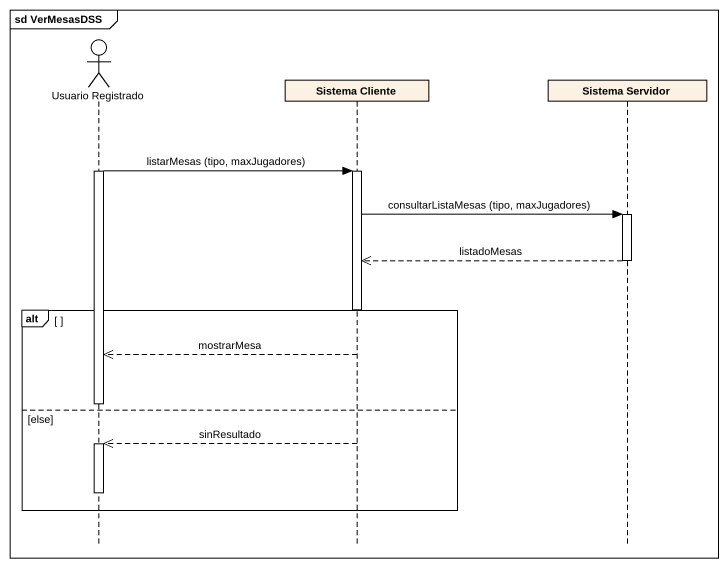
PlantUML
@startuml
mainframe sd VerMesasDSS
hide footbox
actor "Usuario Registrado" as Usuario_Registrado
participant "Sistema Cliente" as Sistema_Cliente
participant "Sistema Servidor" as Sistema_Servidor

activate Usuario_Registrado
Usuario_Registrado -> Sistema_Cliente : listarMesas (tipo, maxJugadores)
activate Sistema_Cliente
Sistema_Cliente -> Sistema_Servidor : consultarListaMesas (tipo, maxJugadores)
activate Sistema_Servidor
Sistema_Servidor -->> Sistema_Cliente : listadoMesas
deactivate Sistema_Servidor
alt
  deactivate Sistema_Cliente
  Sistema_Cliente -->> Usuario_Registrado : mostrarMesa
  deactivate Usuario_Registrado
else else
  Sistema_Cliente -->> Usuario_Registrado : sinResultado
  activate Usuario_Registrado
  deactivate Usuario_Registrado
end
@enduml
